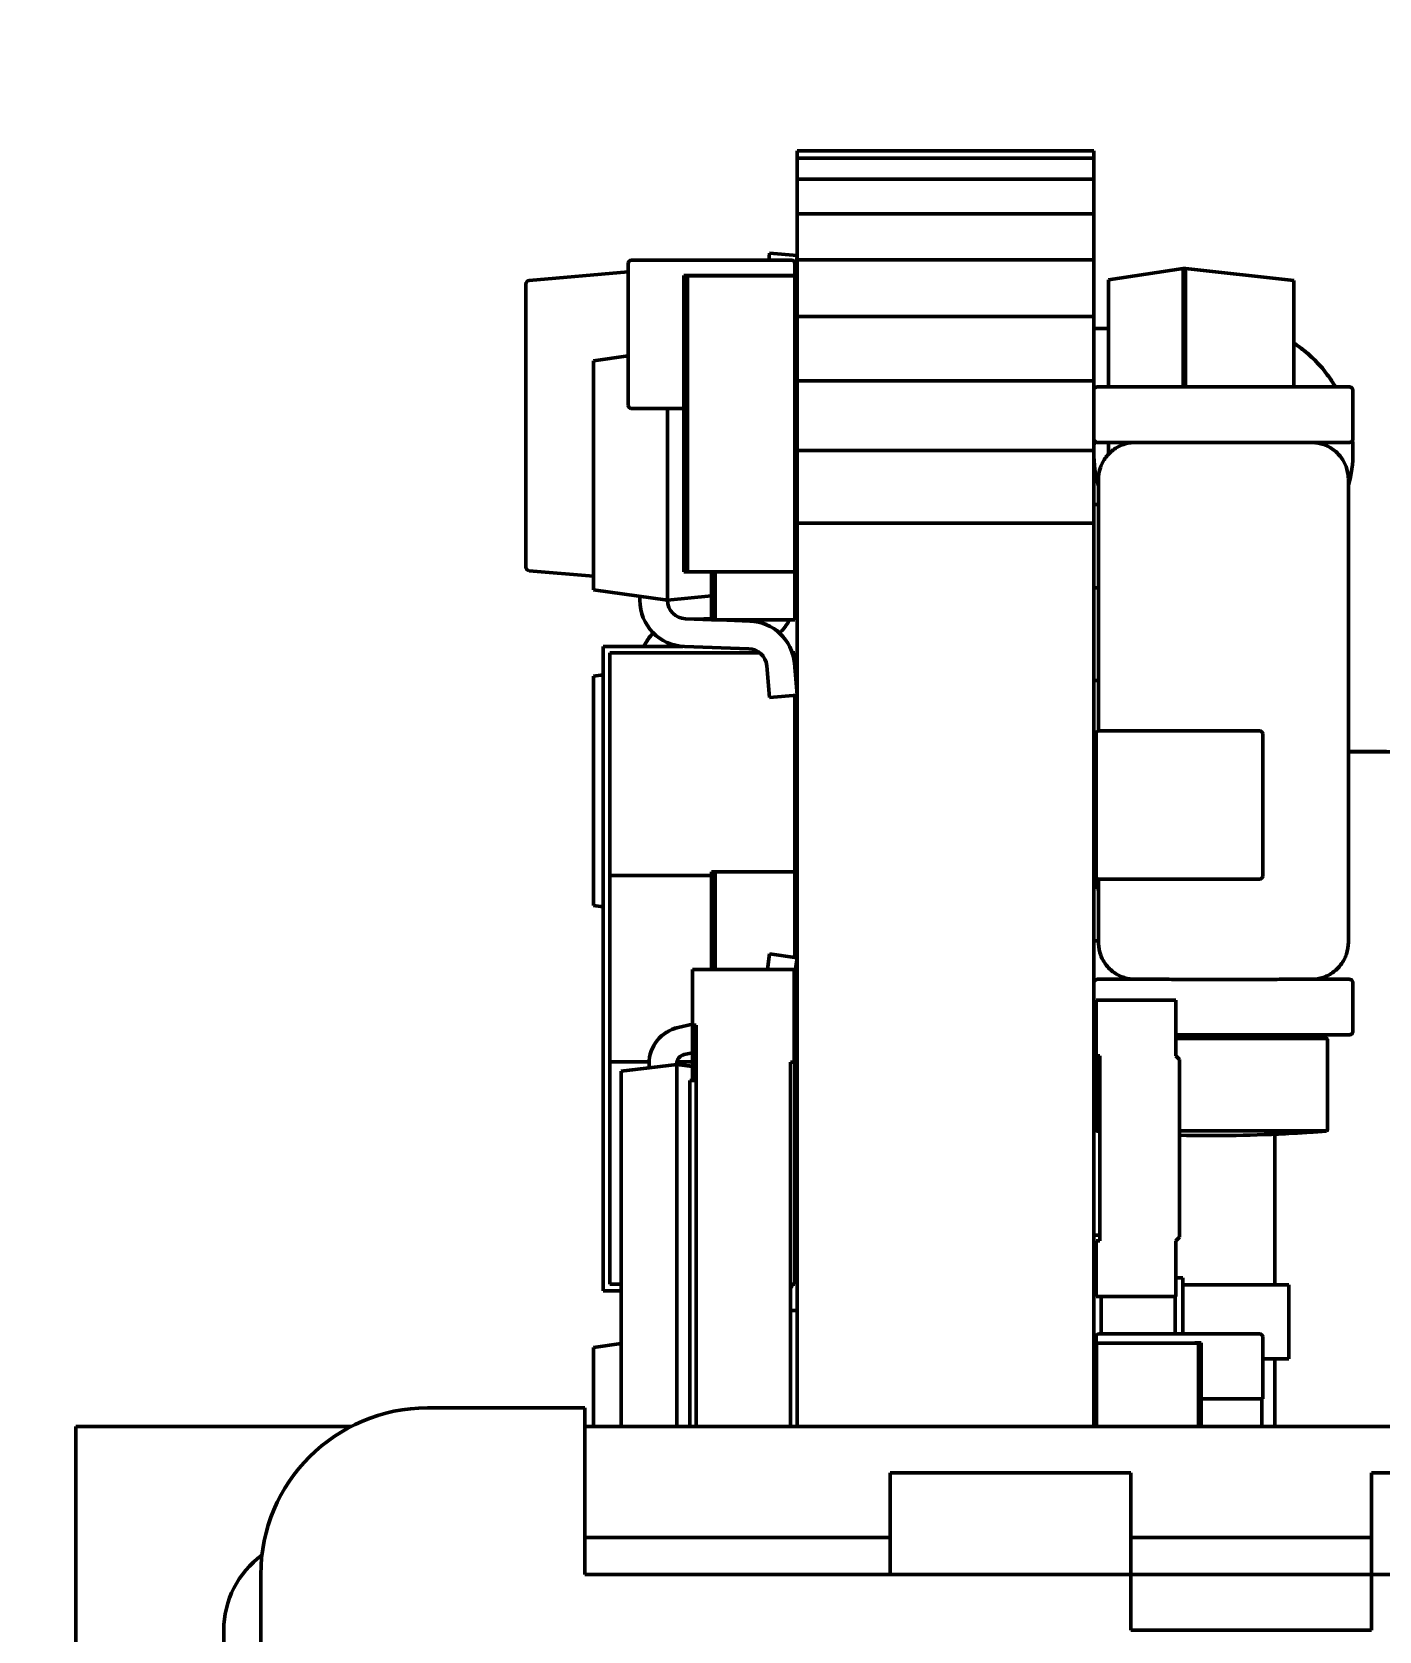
# Model space of a CAD drawing. Header units: millimetres. Extents: x 3137 to 5094, y 789 to 1822.
# Drawn here: x 3526.01 to 3533.28, y 1599.02 to 1607.65 of the extents above; entities that cross this region are included whole.
import ezdxf

# ---------------------------------------------------------------- set-up
doc = ezdxf.new("R2010")
doc.units = ezdxf.units.MM
doc.header["$LTSCALE"] = 1.8
doc.layers.add('외형선(ISO)', color=7, linetype='Continuous', lineweight=50)
doc.layers.add('치수(ISO)', color=7, linetype='Continuous', lineweight=25)
doc.styles.add('레이블 문자 (JIS)', font='')
doc.styles.get('레이블 문자 (JIS)').set_extended_font_data('Gulim')
doc.dimstyles.new('복사 대상기본값 (JIS)', dxfattribs={"dimscale": 1.5, "dimtxt": 3, "dimasz": 2, "dimexe": 1, "dimexo": 0.5, "dimgap": 0.8, "dimtad": 1, "dimdsep": 46, "dimtxsty": '레이블 문자 (JIS)', "dimblk": 'Filled-1', "dimcen": 0.09, "dimdle": 10, "dimclrd": 256, "dimclre": 256, "dimclrt": 256, "dimazin": 2, "dimtfac": 0.666667, "dimtmove": 0, "dimatfit": 3, "dimldrblk": 'OPEN', "dimfxl": 1, "dimtolj": 1, "dimtzin": 0, "dimlwd": -1, "dimlwe": -1, "dimarcsym": 0})

# ---------------------------------------------------------------- blocks, each defined once
blk = doc.blocks.new('Filled-1')
at = {"color": 0}
for p, q in [((0, 0), (-1, 0.1)), ((-1, 0.1), (-1, -0.1)), ((-1, 0), (0, 0)), ((-1, -0.1), (0, 0))]:
    blk.add_line(p, q, dxfattribs=at)
at = {"color": 0, "flags": 128}
blk.add_lwpolyline([(-1, -0.1), (0, 0), (-1, 0.1), (-1, -0.1)], dxfattribs=at)
at = {"color": 0}
blk.add_solid([(-1, -0.1), (0, 0), (-1, 0.1), (-1, -0.1)], dxfattribs=at)
blk = doc.blocks.new('*D735')
at = {"layer": 'Defpoints', "color": 0}
for p in [(3615.7416, 1638.9423), (3296.7416, 1610.8106), (3615.7416, 1602.8106)]:
    blk.add_point(p, dxfattribs=at)
at = {"layer": '치수(ISO)'}
for p, q in [((3296.7416, 1611.5606), (3296.7416, 1640.4423)), ((3615.7416, 1603.5606), (3615.7416, 1640.4423)), ((3299.7416, 1638.9423), (3612.7416, 1638.9423))]:
    blk.add_line(p, q, dxfattribs=at)
at = {"layer": '치수(ISO)', "linetype": 'ByBlock', "xscale": 3, "yscale": 3, "zscale": 3, "rotation": 180}
blk.add_blockref('Filled-1', (3296.7416, 1638.9423), dxfattribs=at)
at = {"layer": '치수(ISO)', "linetype": 'ByBlock', "xscale": 3, "yscale": 3, "zscale": 3}
blk.add_blockref('Filled-1', (3615.7416, 1638.9423), dxfattribs=at)
at = {"layer": '치수(ISO)', "insert": (3456.2615, 1649.652), "char_height": 15, "attachment_point": 5, "style": '레이블 문자 (JIS)'}
blk.add_mtext('\\A1;319', dxfattribs=at)
blk = doc.blocks.new('_Open')
at = {"color": 0, "linetype": 'ByBlock', "lineweight": -2}
for p, q in [((-1, 0.1667), (0, 0)), ((-1, -0.1667), (0, 0)), ((0, 0), (-1, 0))]:
    blk.add_line(p, q, dxfattribs=at)

msp = doc.modelspace()

# ---------------------------------------------------------------- linework, layer by layer
at = {"layer": '외형선(ISO)'}
for p, q in [((3531.7416, 1607.0106), (3530.1389, 1607.0106)), ((3530.1389, 1606.9719), (3530.1389, 1607.0106)), ((3531.7416, 1606.9719), (3530.1389, 1606.9719)), ((3530.1389, 1606.8575), (3530.1389, 1606.9719)), ((3531.7416, 1606.9719), (3531.7416, 1607.0106)), ((3531.7416, 1606.8575), (3531.7416, 1606.9719)), ((3531.7416, 1606.8575), (3530.1389, 1606.8575)), ((3530.1389, 1606.6717), (3530.1389, 1606.8575)), ((3531.7416, 1606.6717), (3531.7416, 1606.8575)), ((3531.7416, 1606.6717), (3530.1389, 1606.6717)), ((3530.1389, 1606.4217), (3530.1389, 1606.6717)), ((3531.7416, 1606.4217), (3531.7416, 1606.6717)), ((3529.2427, 1606.4202), (3530.1107, 1606.4202)), ((3529.2427, 1606.4201), (3529.2427, 1606.4202)), ((3530.1107, 1606.4201), (3529.2427, 1606.4201)), ((3529.2427, 1606.42), (3530.1107, 1606.42)), ((3529.2427, 1606.4199), (3529.2427, 1606.42)), ((3529.9862, 1606.4202), (3529.9895, 1606.4584)), ((3529.9895, 1606.4587), (3530.1389, 1606.4456)), ((3529.9895, 1606.4587), (3529.9895, 1606.4586)), ((3529.9895, 1606.4586), (3530.1389, 1606.4455)), ((3529.9895, 1606.4586), (3529.9895, 1606.4585)), ((3529.9895, 1606.4586), (3530.1389, 1606.4455)), ((3529.9895, 1606.4586), (3529.9895, 1606.4586)), ((3529.9895, 1606.4585), (3530.1389, 1606.4454)), ((3529.9895, 1606.4584), (3529.9895, 1606.4585)), ((3529.9895, 1606.4584), (3530.1389, 1606.4453)), ((3529.9895, 1606.4584), (3530.1389, 1606.4454)), ((3529.9895, 1606.4584), (3529.9895, 1606.4584)), ((3530.1107, 1606.4202), (3530.1107, 1606.4201)), ((3530.1107, 1606.42), (3530.1107, 1606.4199)), ((3530.1389, 1606.4453), (3530.1267, 1606.3059)), ((3530.1389, 1606.4455), (3530.1389, 1606.4455)), ((3530.1389, 1606.4454), (3530.1389, 1606.4454)), ((3531.7416, 1606.4217), (3530.1389, 1606.4217)), ((3530.1389, 1606.1172), (3530.1389, 1606.4217)), ((3531.7416, 1606.1172), (3531.7416, 1606.4217)), ((3529.2267, 1606.3581), (3528.692, 1606.3113)), ((3529.2267, 1606.4041), (3529.2267, 1606.404)), ((3529.2267, 1605.6359), (3529.2267, 1606.4039)), ((3529.5267, 1606.337), (3529.5463, 1606.337)), ((3529.5267, 1606.3366), (3529.5267, 1606.337)), ((3529.5463, 1606.3366), (3529.5267, 1606.3366)), ((3529.5267, 1606.3366), (3529.5267, 1604.7366)), ((3530.1267, 1606.3371), (3529.5463, 1606.3371)), ((3529.5463, 1606.3371), (3529.5463, 1606.337)), ((3529.5463, 1606.3365), (3529.5463, 1606.3366)), ((3530.1267, 1606.3365), (3529.5463, 1606.3365)), ((3529.5463, 1604.7365), (3529.5463, 1606.3365)), ((3530.1267, 1606.337), (3530.1071, 1606.337)), ((3530.1071, 1606.337), (3530.1071, 1606.3366)), ((3530.1267, 1606.3366), (3530.1071, 1606.3366)), ((3530.1267, 1606.404), (3530.1267, 1606.4041)), ((3530.1267, 1606.4039), (3530.1267, 1605.6359)), ((3530.1267, 1606.337), (3530.1267, 1606.3371)), ((3530.1267, 1606.337), (3530.1267, 1606.3366)), ((3530.1267, 1606.3365), (3530.1267, 1606.3366)), ((3530.1267, 1604.7365), (3530.1267, 1606.3365)), ((3531.8216, 1606.3137), (3532.2245, 1606.3758)), ((3532.2245, 1606.3755), (3531.8216, 1606.3135)), ((3532.2376, 1606.3758), (3532.2245, 1606.3758)), ((3532.2245, 1606.3755), (3532.2245, 1606.3758)), ((3532.2245, 1605.736), (3532.2245, 1606.3755)), ((3532.2245, 1606.3755), (3532.2376, 1606.3755)), ((3532.2376, 1606.3755), (3532.2376, 1606.3758)), ((3532.2376, 1606.3758), (3532.8216, 1606.3114)), ((3532.2376, 1605.736), (3532.2376, 1606.3755)), ((3532.8216, 1606.3112), (3532.2376, 1606.3755)), ((3528.6737, 1606.2909), (3528.6737, 1606.2913)), ((3528.6737, 1606.2908), (3528.6737, 1606.2909)), ((3528.6737, 1604.7631), (3528.6737, 1606.2908)), ((3531.8216, 1606.3135), (3531.8216, 1606.3137)), ((3531.8216, 1605.736), (3531.8216, 1606.3135)), ((3532.8216, 1606.3114), (3532.8216, 1606.3112)), ((3532.8216, 1606.3112), (3532.8216, 1605.736)), ((3531.7416, 1606.1172), (3530.1389, 1606.1172)), ((3530.1389, 1605.7697), (3530.1389, 1606.1172)), ((3531.7416, 1605.7697), (3531.7416, 1606.1172)), ((3531.8216, 1606.0509), (3531.7416, 1606.0509)), ((3529.0389, 1605.8775), (3529.2267, 1605.9039)), ((3529.2267, 1605.9035), (3529.0389, 1605.8771)), ((3529.0389, 1605.8771), (3529.0389, 1605.8775)), ((3529.0389, 1604.6395), (3529.0389, 1605.8771)), ((3531.7416, 1605.7697), (3530.1389, 1605.7697)), ((3530.1389, 1605.3926), (3530.1389, 1605.7697)), ((3531.7416, 1605.3926), (3531.7416, 1605.7697)), ((3533.1416, 1605.7159), (3533.1416, 1605.4559)), ((3529.5267, 1605.6199), (3529.2427, 1605.6199)), ((3529.4389, 1605.6199), (3529.4389, 1604.5833)), ((3531.7416, 1605.3926), (3530.1389, 1605.3926)), ((3530.1389, 1605.0006), (3530.1389, 1605.3926)), ((3531.7416, 1605.0006), (3531.7416, 1605.3926)), ((3531.8216, 1605.3737), (3531.8216, 1605.4359)), ((3533.1416, 1605.3847), (3533.1416, 1605.3846)), ((3533.1416, 1605.384), (3533.1416, 1605.3841)), ((3531.7666, 1605.2359), (3531.7666, 1605.0359)), ((3533.1166, 1605.2359), (3533.1166, 1605.0359)), ((3531.7416, 1605.1004), (3531.7666, 1605.1004)), ((3531.7661, 1605.0359), (3531.7661, 1604.5359)), ((3533.1171, 1605.0359), (3533.1171, 1604.5359)), ((3531.7416, 1605.0006), (3530.1389, 1605.0006)), ((3530.1389, 1600.1206), (3530.1389, 1605.0006)), ((3531.7416, 1600.1206), (3531.7416, 1605.0006)), ((3529.0389, 1604.7128), (3528.692, 1604.7432)), ((3529.5463, 1604.7366), (3529.5267, 1604.7366)), ((3530.1267, 1604.7365), (3529.5463, 1604.7365)), ((3529.6767, 1604.4771), (3529.6767, 1604.7365)), ((3529.6963, 1604.4771), (3529.6963, 1604.7365)), ((3530.1267, 1604.7427), (3530.1389, 1604.7416)), ((3530.1267, 1604.7426), (3530.1389, 1604.7415)), ((3530.1267, 1604.7426), (3530.1389, 1604.7415)), ((3530.1267, 1604.7425), (3530.1389, 1604.7414)), ((3530.1267, 1604.7424), (3530.1389, 1604.7413)), ((3530.1267, 1604.7424), (3530.1389, 1604.7414)), ((3530.1389, 1604.7413), (3530.1267, 1604.601)), ((3530.1267, 1604.4771), (3530.1267, 1604.7365)), ((3530.1389, 1604.7415), (3530.1389, 1604.7415)), ((3530.1389, 1604.7414), (3530.1389, 1604.7414)), ((3529.4389, 1604.5833), (3529.0389, 1604.6395)), ((3529.2889, 1604.5834), (3529.2889, 1604.6044)), ((3529.4389, 1604.5833), (3529.6767, 1604.6083)), ((3531.7416, 1604.6504), (3531.7661, 1604.6504)), ((3531.7666, 1603.8775), (3531.7666, 1604.5359)), ((3533.1166, 1602.7359), (3533.1166, 1604.5359)), ((3529.5354, 1604.4837), (3529.6767, 1604.4788)), ((3529.5354, 1604.4837), (3529.6767, 1604.4788)), ((3529.5354, 1604.4836), (3529.6767, 1604.4786)), ((3529.5354, 1604.4836), (3529.6767, 1604.4787)), ((3529.5354, 1604.4835), (3529.6767, 1604.4786)), ((3529.5354, 1604.4834), (3529.6767, 1604.4785)), ((3529.5933, 1604.4817), (3529.6767, 1604.4846)), ((3529.5941, 1604.4817), (3529.6767, 1604.4846)), ((3529.595, 1604.4817), (3529.6767, 1604.4845)), ((3529.5958, 1604.4816), (3529.6767, 1604.4845)), ((3529.5968, 1604.4816), (3529.6767, 1604.4844)), ((3529.5976, 1604.4816), (3529.6767, 1604.4843)), ((3529.6767, 1604.4771), (3529.6963, 1604.4771)), ((3530.1267, 1604.4771), (3529.6963, 1604.4771)), ((3529.718, 1604.4771), (3529.8836, 1604.4713)), ((3529.7196, 1604.4771), (3529.8836, 1604.4713)), ((3529.7215, 1604.4771), (3529.8836, 1604.4714)), ((3529.7231, 1604.4771), (3529.8836, 1604.4715)), ((3529.725, 1604.4771), (3529.8836, 1604.4715)), ((3529.7266, 1604.4771), (3529.8836, 1604.4716)), ((3529.0917, 1604.334), (3529.0917, 1604.3346)), ((3529.5211, 1604.334), (3529.0917, 1604.334)), ((3529.0917, 1604.334), (3529.0917, 1600.854)), ((3529.0918, 1604.3346), (3529.514, 1604.3346)), ((3529.0918, 1604.3346), (3529.0918, 1604.3346)), ((3529.1267, 1604.299), (3529.1267, 1604.2989)), ((3529.938, 1604.299), (3529.1267, 1604.299)), ((3529.1267, 1604.2989), (3529.1267, 1603.0967)), ((3529.9381, 1604.2989), (3529.1267, 1604.2989)), ((3529.8784, 1604.3214), (3529.5302, 1604.3335)), ((3530.1267, 1604.2998), (3530.1124, 1604.2998)), ((3530.1124, 1604.2996), (3530.1267, 1604.2996)), ((3530.1126, 1604.299), (3530.1267, 1604.299)), ((3530.1267, 1604.2989), (3530.1127, 1604.2989)), ((3530.1267, 1604.2998), (3530.1267, 1604.2996)), ((3530.1267, 1604.2996), (3530.1267, 1604.299)), ((3530.1267, 1604.299), (3530.1267, 1604.2989)), ((3530.1267, 1604.2989), (3530.1267, 1604.2111)), ((3529.0389, 1604.1735), (3529.0917, 1604.1809)), ((3529.0917, 1604.1805), (3529.0389, 1604.1731)), ((3529.0389, 1604.1731), (3529.0389, 1604.1735)), ((3529.0389, 1602.9355), (3529.0389, 1604.1731)), ((3529.9895, 1604.0584), (3529.9745, 1604.2301)), ((3530.1239, 1604.2435), (3530.1239, 1604.2435)), ((3530.1239, 1604.2435), (3530.1239, 1604.2434)), ((3530.1239, 1604.2434), (3530.1239, 1604.2433)), ((3530.1239, 1604.2433), (3530.1239, 1604.2432)), ((3530.1239, 1604.2433), (3530.1239, 1604.2433)), ((3530.1239, 1604.2432), (3530.1389, 1604.0714)), ((3531.7416, 1604.1509), (3531.7666, 1604.1509)), ((3530.1389, 1604.0714), (3529.9895, 1604.0584)), ((3530.1267, 1604.0704), (3530.1267, 1603.0967)), ((3530.1389, 1604.0717), (3530.1389, 1604.0717)), ((3530.1389, 1604.0716), (3530.1389, 1604.0716)), ((3531.7538, 1603.8618), (3531.7538, 1603.8616)), ((3531.7538, 1603.0936), (3531.7538, 1603.8616)), ((3531.7698, 1603.8778), (3531.7698, 1603.8779)), ((3532.6378, 1603.8779), (3531.7698, 1603.8779)), ((3532.6378, 1603.8778), (3531.7698, 1603.8778)), ((3531.7698, 1603.8776), (3532.6378, 1603.8776)), ((3531.7698, 1603.8776), (3531.7698, 1603.8776)), ((3532.6378, 1603.8778), (3532.6378, 1603.8779)), ((3532.6378, 1603.8776), (3532.6378, 1603.8776)), ((3532.6538, 1603.8616), (3532.6538, 1603.8618)), ((3532.6538, 1603.8616), (3532.6538, 1603.0936)), ((3533.1166, 1603.7661), (3533.323, 1603.7661)), ((3533.5203, 1603.7654), (3533.1166, 1603.7654)), ((3529.1267, 1602.091), (3529.1267, 1603.0967)), ((3529.6767, 1603.0967), (3529.1267, 1603.0967)), ((3529.6963, 1603.1172), (3529.6767, 1603.1172)), ((3529.6767, 1603.117), (3529.6767, 1603.1172)), ((3529.6767, 1603.117), (3529.6963, 1603.117)), ((3529.6767, 1602.5892), (3529.6767, 1603.117)), ((3530.1267, 1603.1173), (3529.6963, 1603.1173)), ((3529.6963, 1603.1173), (3529.6963, 1603.1172)), ((3529.6963, 1603.117), (3529.6963, 1603.117)), ((3530.1267, 1603.117), (3529.6963, 1603.117)), ((3529.6963, 1602.5892), (3529.6963, 1603.117)), ((3530.1071, 1603.117), (3530.1071, 1603.1172)), ((3530.1267, 1603.1172), (3530.1071, 1603.1172)), ((3530.1267, 1603.117), (3530.1071, 1603.117)), ((3530.1267, 1603.1172), (3530.1267, 1603.1173)), ((3530.1267, 1603.117), (3530.1267, 1603.1172)), ((3530.1267, 1603.117), (3530.1267, 1603.117)), ((3530.1267, 1602.6545), (3530.1267, 1603.117)), ((3530.1267, 1603.0967), (3530.1267, 1602.6545)), ((3530.1267, 1603.0967), (3530.1267, 1603.0967)), ((3531.7569, 1603.0252), (3531.7569, 1603.0841)), ((3531.7666, 1602.7359), (3531.7666, 1603.0779)), ((3531.7698, 1603.0776), (3532.6378, 1603.0776)), ((3531.7569, 1603.0252), (3531.7666, 1603.0252)), ((3529.0917, 1602.9281), (3529.0389, 1602.9355)), ((3531.7416, 1602.7439), (3531.7666, 1602.7439)), ((3529.9786, 1602.5892), (3529.9904, 1602.6732)), ((3529.9904, 1602.6737), (3530.1389, 1602.6528)), ((3529.9904, 1602.6736), (3529.9904, 1602.6737)), ((3529.9904, 1602.6736), (3530.1389, 1602.6527)), ((3529.9904, 1602.6735), (3529.9904, 1602.6736)), ((3529.9904, 1602.6735), (3530.1389, 1602.6527)), ((3529.9904, 1602.6735), (3529.9904, 1602.6735)), ((3529.9904, 1602.6735), (3530.1389, 1602.6526)), ((3529.9904, 1602.6734), (3529.9904, 1602.6735)), ((3529.9904, 1602.6734), (3530.1389, 1602.6525)), ((3529.9904, 1602.6734), (3529.9904, 1602.6734)), ((3529.9904, 1602.6734), (3530.1389, 1602.6525)), ((3529.9904, 1602.6733), (3529.9904, 1602.6734)), ((3529.9904, 1602.6733), (3530.1389, 1602.6524)), ((3529.9904, 1602.6732), (3529.9904, 1602.6733)), ((3529.9904, 1602.6732), (3530.1389, 1602.6524)), ((3530.1236, 1602.5433), (3530.1389, 1602.6523)), ((3530.1389, 1602.6527), (3530.1389, 1602.6527)), ((3530.1389, 1602.6525), (3530.1389, 1602.6526)), ((3530.1389, 1602.6524), (3530.1389, 1602.6525)), ((3529.5736, 1602.5892), (3530.1236, 1602.5892)), ((3529.5736, 1602.5887), (3529.5736, 1602.5892)), ((3530.1236, 1602.5887), (3529.5736, 1602.5887)), ((3529.5736, 1602.5887), (3529.5736, 1602.2887)), ((3530.1236, 1602.5892), (3530.1236, 1602.5887)), ((3530.1236, 1602.5887), (3530.1236, 1602.0887)), ((3530.1267, 1602.5656), (3530.1267, 1602.091)), ((3530.1267, 1602.317), (3530.1267, 1602.565)), ((3531.9203, 1602.536), (3531.9203, 1602.5413)), ((3530.1267, 1602.5068), (3530.1389, 1602.3674)), ((3533.1416, 1602.2559), (3533.1416, 1602.5159)), ((3530.1389, 1602.3674), (3530.1267, 1602.3664)), ((3530.134, 1602.424), (3530.1389, 1602.424)), ((3530.1389, 1602.4239), (3530.134, 1602.4239)), ((3530.134, 1602.4238), (3530.1389, 1602.4238)), ((3530.1389, 1602.4237), (3530.134, 1602.4237)), ((3530.1389, 1602.3677), (3530.1389, 1602.3677)), ((3530.1389, 1602.3676), (3530.1389, 1602.3676)), ((3531.7539, 1602.4231), (3531.7539, 1602.423)), ((3531.7539, 1602.4231), (3532.1842, 1602.4231)), ((3531.7539, 1602.423), (3531.7539, 1602.123)), ((3531.7539, 1602.423), (3532.1842, 1602.423)), ((3532.1842, 1602.4231), (3532.1842, 1602.423)), ((3532.1842, 1602.423), (3532.1842, 1602.123)), ((3529.4955, 1602.2759), (3529.5736, 1602.2932)), ((3529.4955, 1602.2758), (3529.5736, 1602.2932)), ((3529.4955, 1602.2758), (3529.5736, 1602.2931)), ((3529.4955, 1602.2757), (3529.5736, 1602.2931)), ((3529.4955, 1602.2756), (3529.5736, 1602.293)), ((3529.4955, 1602.2755), (3529.5736, 1602.2929)), ((3529.4955, 1602.2756), (3529.5736, 1602.2929)), ((3529.4955, 1602.2755), (3529.5736, 1602.2928)), ((3529.5936, 1602.2887), (3529.5736, 1602.2887)), ((3529.5736, 1602.2887), (3529.5736, 1601.9888)), ((3529.5936, 1601.9887), (3529.5936, 1602.2887)), ((3530.1267, 1602.317), (3530.1236, 1602.317)), ((3531.7538, 1602.212), (3531.7538, 1602.2118)), ((3531.7538, 1602.2118), (3531.7538, 1601.7218)), ((3532.1842, 1602.217), (3532.9988, 1602.217)), ((3532.9988, 1602.2168), (3532.1842, 1602.2168)), ((3532.7203, 1602.217), (3532.7203, 1602.2358)), ((3532.9988, 1602.217), (3532.9988, 1602.2168)), ((3533.0038, 1602.2118), (3533.0038, 1602.212)), ((3533.0038, 1601.7218), (3533.0038, 1602.2118)), ((3529.5281, 1602.129), (3529.5736, 1602.1392)), ((3531.7539, 1602.123), (3531.7735, 1602.123)), ((3531.7735, 1602.123), (3531.7735, 1601.123)), ((3532.2039, 1602.1035), (3532.1842, 1602.1231)), ((3532.2039, 1602.1034), (3532.1842, 1602.123)), ((3532.2039, 1602.1035), (3532.2039, 1602.1034)), ((3532.2039, 1602.1034), (3532.2039, 1601.1426)), ((3529.1267, 1602.091), (3529.3392, 1602.091)), ((3529.1267, 1602.091), (3529.1267, 1600.8889)), ((3529.1889, 1602.0391), (3529.4889, 1602.0759)), ((3529.1889, 1602.0397), (3529.3389, 1602.0581)), ((3529.1889, 1602.0391), (3529.1889, 1602.0397)), ((3529.1889, 1600.1206), (3529.1889, 1602.0391)), ((3529.3389, 1602.0806), (3529.3389, 1602.0806)), ((3529.3389, 1602.0805), (3529.3389, 1602.0806)), ((3529.3389, 1602.0805), (3529.3389, 1602.0805)), ((3529.3389, 1602.0804), (3529.3389, 1602.0805)), ((3529.3389, 1602.0803), (3529.3389, 1602.0804)), ((3529.3389, 1602.0802), (3529.3389, 1602.0803)), ((3529.3389, 1602.0803), (3529.3389, 1602.0803)), ((3529.3389, 1602.0576), (3529.3389, 1602.0802)), ((3529.3389, 1602.0576), (3529.4889, 1602.076)), ((3529.4889, 1602.076), (3529.4889, 1602.0802)), ((3529.5736, 1602.0662), (3529.4889, 1602.0766)), ((3529.4889, 1602.0759), (3529.4889, 1602.076)), ((3529.5736, 1602.0655), (3529.4889, 1602.0759)), ((3529.4889, 1602.0759), (3529.4889, 1600.1206)), ((3529.4901, 1602.091), (3529.5736, 1602.091)), ((3530.1036, 1602.0887), (3530.1036, 1600.1206)), ((3530.1236, 1602.0887), (3530.1036, 1602.0887)), ((3530.1236, 1602.091), (3530.1267, 1602.091)), ((3530.1267, 1602.091), (3530.1267, 1600.8889)), ((3530.1389, 1602.0173), (3530.1267, 1602.0173)), ((3531.7538, 1602.0173), (3531.7416, 1602.0173)), ((3529.5586, 1601.9892), (3529.5736, 1601.9892)), ((3529.5586, 1601.9887), (3529.5586, 1601.9892)), ((3529.5936, 1601.9887), (3529.5586, 1601.9887)), ((3529.5586, 1601.9887), (3529.5586, 1600.1206)), ((3529.5736, 1601.9888), (3529.5936, 1601.9888)), ((3529.5936, 1600.1206), (3529.5936, 1601.9887)), ((3531.7588, 1601.7168), (3531.7735, 1601.7168)), ((3532.2039, 1601.7168), (3532.9988, 1601.7168)), ((3532.7203, 1600.8854), (3532.7203, 1601.6994)), ((3530.1389, 1601.154), (3530.1267, 1601.154)), ((3530.1267, 1601.1539), (3530.1389, 1601.1539)), ((3530.1389, 1601.1538), (3530.1267, 1601.1538)), ((3530.1267, 1601.1537), (3530.1389, 1601.1537)), ((3531.7735, 1601.154), (3531.7416, 1601.154)), ((3531.7416, 1601.1539), (3531.7735, 1601.1539)), ((3531.7735, 1601.1538), (3531.7416, 1601.1538)), ((3531.7416, 1601.1537), (3531.7735, 1601.1537)), ((3530.1267, 1601.1167), (3530.1389, 1601.1156)), ((3530.1267, 1601.1166), (3530.1389, 1601.1155)), ((3530.1267, 1601.1165), (3530.1389, 1601.1154)), ((3530.1267, 1601.1165), (3530.1389, 1601.1155)), ((3530.1267, 1601.1164), (3530.1389, 1601.1153)), ((3530.1267, 1601.1164), (3530.1389, 1601.1154)), ((3530.1389, 1601.1153), (3530.1267, 1600.9759)), ((3530.1389, 1601.1155), (3530.1389, 1601.1155)), ((3530.1389, 1601.1154), (3530.1389, 1601.1154)), ((3531.7539, 1601.1231), (3531.7539, 1601.123)), ((3531.7539, 1601.1231), (3531.7735, 1601.1231)), ((3531.7539, 1601.123), (3531.7539, 1600.823)), ((3531.7539, 1601.123), (3531.7735, 1601.123)), ((3532.1842, 1601.123), (3532.2039, 1601.1426)), ((3532.1842, 1600.823), (3532.1842, 1601.123)), ((3531.7539, 1600.9232), (3531.7416, 1600.9232)), ((3531.7539, 1600.923), (3531.7416, 1600.923)), ((3532.2216, 1600.9232), (3532.1842, 1600.9232)), ((3532.2216, 1600.923), (3532.1842, 1600.923)), ((3532.2216, 1600.9232), (3532.2216, 1600.923)), ((3532.2216, 1600.6204), (3532.2216, 1600.923)), ((3529.0917, 1600.854), (3529.1889, 1600.854)), ((3529.1889, 1600.8889), (3529.1267, 1600.8889)), ((3530.1267, 1600.8889), (3530.1036, 1600.8889)), ((3531.7539, 1600.823), (3532.1842, 1600.823)), ((3531.7816, 1600.6204), (3531.7816, 1600.823)), ((3532.1816, 1600.823), (3532.1816, 1600.6204)), ((3532.5979, 1600.8853), (3532.2216, 1600.8853)), ((3532.5466, 1600.8853), (3532.2216, 1600.8853)), ((3532.6453, 1600.8853), (3532.6453, 1600.8854)), ((3532.7953, 1600.8853), (3532.7953, 1600.8854)), ((3532.7953, 1600.8853), (3532.7953, 1600.4853)), ((3530.1389, 1600.7473), (3530.1036, 1600.7473)), ((3529.0389, 1600.5475), (3529.1889, 1600.5686)), ((3529.1889, 1600.5682), (3529.0389, 1600.5471)), ((3529.0389, 1600.5471), (3529.0389, 1600.5475)), ((3529.0389, 1600.1206), (3529.0389, 1600.5471)), ((3531.7416, 1600.573), (3531.7538, 1600.573)), ((3531.7538, 1600.6042), (3531.7538, 1600.6044)), ((3531.7538, 1600.2702), (3531.7538, 1600.6042)), ((3532.2869, 1600.5714), (3531.7569, 1600.5714)), ((3531.7569, 1600.5713), (3531.7569, 1600.5714)), ((3531.7569, 1600.5713), (3531.7769, 1600.5713)), ((3531.7569, 1600.5705), (3531.7569, 1600.5713)), ((3531.7569, 1600.5705), (3531.7769, 1600.5705)), ((3531.7569, 1600.5704), (3531.7569, 1600.5705)), ((3531.7569, 1600.5704), (3532.3069, 1600.5704)), ((3531.7569, 1600.1206), (3531.7569, 1600.5704)), ((3531.7698, 1600.6204), (3532.6378, 1600.6204)), ((3531.7769, 1600.5705), (3531.7769, 1600.5713)), ((3532.2869, 1600.5723), (3532.2869, 1600.5716)), ((3532.3219, 1600.5723), (3532.2869, 1600.5723)), ((3532.2869, 1600.5706), (3532.2869, 1600.5716)), ((3532.2869, 1600.5716), (3532.3219, 1600.5716)), ((3532.2869, 1600.5706), (3532.2869, 1600.5705)), ((3532.2869, 1600.5705), (3532.3069, 1600.5705)), ((3532.3069, 1600.5704), (3532.3069, 1600.5705)), ((3532.3069, 1600.5704), (3532.3069, 1600.1206)), ((3532.3219, 1600.5716), (3532.3219, 1600.5723)), ((3532.3219, 1600.5716), (3532.3219, 1600.1206)), ((3532.6538, 1600.6044), (3532.6538, 1600.6042)), ((3532.6538, 1600.2702), (3532.6538, 1600.6042)), ((3532.7203, 1600.1206), (3532.7203, 1600.4853)), ((3528.9916, 1600.2206), (3528.1416, 1600.2206)), ((3528.9916, 1600.2206), (3528.9916, 1599.3206)), ((3532.6378, 1600.2702), (3532.3219, 1600.2702)), ((3532.6498, 1600.1206), (3532.6498, 1600.2702)), ((3526.2416, 1600.1206), (3527.7293, 1600.1206)), ((3526.2416, 1596.8456), (3526.2416, 1600.1206)), ((3528.9916, 1600.1206), (3529.7916, 1600.1206)), ((3529.7916, 1600.1206), (3535.5916, 1600.1206)), ((3530.6416, 1599.8706), (3531.9416, 1599.8706)), ((3530.6416, 1599.3206), (3530.6416, 1599.8706)), ((3531.9416, 1599.8706), (3531.9416, 1599.3206)), ((3533.2416, 1599.3206), (3533.2416, 1599.8706)), ((3533.2416, 1599.8706), (3534.5416, 1599.8706)), ((3529.7916, 1599.5206), (3528.9916, 1599.5206)), ((3529.7916, 1599.5206), (3530.6416, 1599.5206)), ((3531.9416, 1599.5206), (3533.2416, 1599.5206)), ((3527.2416, 1597.1706), (3527.2416, 1599.3206)), ((3528.9916, 1599.3206), (3531.9416, 1599.3206)), ((3531.9416, 1599.3206), (3533.2416, 1599.3206)), ((3531.9416, 1599.3206), (3531.9416, 1599.0206)), ((3533.2416, 1599.3206), (3536.1916, 1599.3206)), ((3533.2416, 1599.0206), (3533.2416, 1599.3206)), ((3527.0416, 1599.0206), (3527.0416, 1598.5206)), ((3531.9416, 1599.0206), (3533.2416, 1599.0206))]:
    msp.add_line(p, q, dxfattribs=at)
for centre, radius, start, end in [((3529.2427, 1606.4041), 0.016, 90, 180), ((3529.2427, 1606.4039), 0.016, 90, 180), ((3530.1107, 1606.4041), 0.016, 0, 90), ((3530.1107, 1606.4039), 0.016, 0, 90), ((3528.6937, 1606.2913), 0.02, 95, 180), ((3529.2427, 1605.6359), 0.016, 180, 270), ((3530.1107, 1605.6359), 0.016, 354.22246, 0), ((3528.6937, 1604.7631), 0.02, 180, 265), ((3529.5389, 1604.5834), 0.25, 180, 268), ((3529.5389, 1604.5834), 0.1, 180.03259, 268), ((3529.5389, 1604.5834), 0.1, 180.06517, 268), ((3529.5389, 1604.5835), 0.1, 180.10318, 268), ((3529.5389, 1604.5836), 0.1, 180.13576, 268), ((3529.5389, 1604.5836), 0.1, 180.17376, 268), ((3529.5389, 1604.5837), 0.1, 180.20634, 268), ((3529.8749, 1604.2217), 0.25, 5, 88), ((3529.8749, 1604.2216), 0.25, 5, 88), ((3529.8749, 1604.2217), 0.25, 5, 88), ((3529.8749, 1604.2216), 0.25, 5, 88), ((3529.8749, 1604.2214), 0.25, 5, 88), ((3529.8749, 1604.2215), 0.25, 5, 88), ((3529.8749, 1604.5913), 0.25, 312.34046, 332.80645), ((3529.5389, 1604.2297), 0.25, 134.97565, 155.177), ((3529.5389, 1604.2295), 0.25, 134.95567, 155.14588), ((3529.5389, 1604.2296), 0.25, 134.96643, 155.16263), ((3529.5389, 1604.2295), 0.25, 134.94645, 155.13151), ((3529.5389, 1604.2294), 0.25, 134.92645, 155.10038), ((3529.5389, 1604.2294), 0.25, 134.93568, 155.11475), ((3529.8749, 1604.2214), 0.1, 5, 88), ((3531.7698, 1603.8618), 0.016, 89.99999, 180), ((3531.7698, 1603.8616), 0.016, 89.99999, 180), ((3532.6378, 1603.8618), 0.016, 360, 89.99999), ((3532.6378, 1603.8616), 0.016, 360, 89.99999), ((3531.7698, 1603.0936), 0.016, 180, 269.99999), ((3532.6378, 1603.0936), 0.016, 269.99999, 360), ((3529.5389, 1602.0806), 0.2, 102.53608, 180), ((3529.5389, 1602.0805), 0.2, 102.53608, 180), ((3529.5389, 1602.0806), 0.2, 102.53608, 180), ((3529.5389, 1602.0805), 0.2, 102.53608, 180), ((3529.5389, 1602.0804), 0.2, 102.53608, 180), ((3529.5389, 1602.0803), 0.2, 102.53608, 180), ((3529.5389, 1602.0803), 0.2, 102.53608, 180), ((3529.5389, 1602.0802), 0.2, 102.53608, 180), ((3531.7588, 1602.212), 0.005, 169.64636, 180), ((3532.9988, 1602.212), 0.005, 360, 89.99999), ((3529.5389, 1602.0802), 0.05, 102.53608, 180), ((3529.8749, 1600.9653), 0.25, 336.20877, 342.1947), ((3531.7698, 1600.6044), 0.016, 89.99999, 180), ((3532.6378, 1600.6044), 0.016, 360, 89.99999), ((3528.1416, 1599.3206), 0.9, 90, 180), ((3527.5416, 1599.0206), 0.5, 126.00294, 180)]:
    msp.add_arc(centre, radius, start, end, dxfattribs=at)
for centre, major_axis, ratio, start_param, end_param in [((3797.2524, 1850.1802), (-265.494, -248.4637), 0.000135, 0.000144, 0.001586), ((3286.5697, 1848.4466), (246.4295, -246.7301), 0.000132, 6.28153, 6.283033), ((3532.4953, 1600.8853), (0.15, 0), 0.00019, 5.061455, 6.283185), ((3532.4953, 1600.8853), (0.3, 0), 0.00019, 5.061455, 6.283185), ((3532.4953, 1600.4853), (0.3, 0), 0.00019, 5.268951, 6.283185), ((3531.7698, 1600.2702), (-0.016, 0), 0.00019, 0, 0.63612), ((3532.6378, 1600.2702), (0.016, 0), 0.00019, 4.712389, 6.283185)]:
    msp.add_ellipse(centre, major_axis=major_axis, ratio=ratio, start_param=start_param, end_param=end_param, dxfattribs=at)
for points in [[(3531.7416, 1606.0509), (3531.743, 1606.0509), (3531.7762, 1606.0509), (3531.8216, 1606.0509)], [(3531.7416, 1605.3847), (3531.7416, 1605.4051), (3531.7425, 1605.4256), (3531.7443, 1605.4459)], [(3531.7443, 1605.4458), (3531.7425, 1605.4253), (3531.7416, 1605.4047), (3531.7416, 1605.3841)], [(3531.7416, 1605.3841), (3531.7416, 1605.3843), (3531.7416, 1605.3845), (3531.7416, 1605.3846)], [(3531.7416, 1605.384), (3531.7416, 1605.3215), (3531.75, 1605.2589), (3531.7666, 1605.1986)], [(3533.1389, 1605.4459), (3533.1407, 1605.4256), (3533.1416, 1605.4051), (3533.1416, 1605.3847)], [(3533.1416, 1605.3841), (3533.1416, 1605.4047), (3533.1407, 1605.4253), (3533.1389, 1605.4458)], [(3533.1416, 1605.3846), (3533.1416, 1605.3845), (3533.1416, 1605.3843), (3533.1416, 1605.3841)], [(3531.7666, 1605.1005), (3531.7516, 1605.1005), (3531.7423, 1605.1005), (3531.7416, 1605.1005)], [(3531.7666, 1604.1509), (3531.7516, 1604.1509), (3531.7423, 1604.1509), (3531.7416, 1604.1509)], [(3531.7538, 1603.7009), (3531.7464, 1603.7009), (3531.7421, 1603.7009), (3531.7416, 1603.7009)]]:
    msp.add_open_spline(points, degree=3, dxfattribs=at)
for points, knots in [([(3532.8216, 1605.9726), (3532.8403, 1605.9605), (3532.8584, 1605.9475), (3532.9344, 1605.8874), (3532.9855, 1605.8316), (3533.0337, 1605.7583), (3533.0405, 1605.7473), (3533.0471, 1605.736)], [3.7154267, 3.7154267, 3.7154267, 3.7154267, 3.8107962, 3.8107962, 4.1307962, 4.1307962, 4.1866611, 4.1866611, 4.1866611, 4.1866611]), ([(3533.0467, 1605.736), (3533.0334, 1605.7588), (3533.0188, 1605.7809), (3532.9585, 1605.862), (3532.9042, 1605.9147), (3532.836, 1605.9625), (3532.8288, 1605.9673), (3532.8216, 1605.972)], [2.097528, 2.097528, 2.097528, 2.097528, 2.2107964, 2.2107964, 2.5307964, 2.5307964, 2.5677586, 2.5677586, 2.5677586, 2.5677586]), ([(3531.7416, 1605.7159), (3531.7416, 1605.7173), (3531.7417, 1605.7186), (3531.7424, 1605.722), (3531.7432, 1605.7241), (3531.7453, 1605.7278), (3531.7467, 1605.7295), (3531.7499, 1605.7323), (3531.7517, 1605.7335), (3531.7546, 1605.7347), (3531.7556, 1605.735), (3531.7571, 1605.7354), (3531.7576, 1605.7355), (3531.7583, 1605.7357), (3531.7586, 1605.7357), (3531.7592, 1605.7358), (3531.7595, 1605.7358), (3531.7599, 1605.7358), (3531.76, 1605.7359), (3531.7603, 1605.7359), (3531.7604, 1605.7359), (3531.7606, 1605.7359), (3531.7607, 1605.7359), (3531.7609, 1605.7359), (3531.761, 1605.7359), (3531.7612, 1605.7359), (3531.7613, 1605.7359), (3531.7615, 1605.7359), (3531.7616, 1605.7359), (3531.7622, 1605.7359), (3531.7628, 1605.7359), (3531.7667, 1605.7359), (3531.7724, 1605.7359), (3531.7981, 1605.736), (3531.8276, 1605.736), (3531.9055, 1605.736), (3531.9545, 1605.736), (3532.0662, 1605.736), (3532.1302, 1605.736), (3532.2651, 1605.736), (3532.3376, 1605.736), (3532.4819, 1605.736), (3532.5555, 1605.736), (3532.6946, 1605.736), (3532.7618, 1605.736), (3532.8816, 1605.736), (3532.9356, 1605.736), (3533.0239, 1605.736), (3533.0593, 1605.736), (3533.096, 1605.736), (3533.1058, 1605.7359), (3533.1154, 1605.7359), (3533.1178, 1605.7359), (3533.1202, 1605.7359), (3533.1207, 1605.7359), (3533.1213, 1605.7359), (3533.1215, 1605.7359), (3533.1217, 1605.7359), (3533.1218, 1605.7359), (3533.122, 1605.7359), (3533.1221, 1605.7359), (3533.1224, 1605.7359), (3533.1225, 1605.7359), (3533.123, 1605.7359), (3533.1231, 1605.7359), (3533.1235, 1605.7358), (3533.1237, 1605.7358), (3533.1242, 1605.7357), (3533.1245, 1605.7357), (3533.1253, 1605.7356), (3533.1258, 1605.7355), (3533.1273, 1605.7351), (3533.1283, 1605.7348), (3533.131, 1605.7336), (3533.1327, 1605.7327), (3533.1358, 1605.7302), (3533.1372, 1605.7286), (3533.1395, 1605.725), (3533.1404, 1605.723), (3533.1414, 1605.7193), (3533.1416, 1605.7176), (3533.1416, 1605.7159)], [0, 0, 0, 0, 0.000402, 0.000402, 0.0010462, 0.0010462, 0.0016832, 0.0016832, 0.0023204, 0.0023204, 0.0026343, 0.0026343, 0.002778, 0.002778, 0.0028715, 0.0028715, 0.0029686, 0.0029686, 0.0030169, 0.0030169, 0.0030911, 0.0030911, 0.003179, 0.003179, 0.0033361, 0.0033361, 0.0037283, 0.0037283, 0.0049035, 0.0049035, 0.00843, 0.00843, 0.0190385, 0.0190385, 0.0411067, 0.0411067, 0.0627656, 0.0627656, 0.0844342, 0.0844342, 0.1061018, 0.1061018, 0.1277693, 0.1277693, 0.1494369, 0.1494369, 0.1711045, 0.1711045, 0.1927724, 0.1927724, 0.2044097, 0.2044097, 0.2102093, 0.2102093, 0.2130428, 0.2130428, 0.2144228, 0.2144228, 0.2151048, 0.2151048, 0.2153607, 0.2153607, 0.2155272, 0.2155272, 0.2156018, 0.2156018, 0.2156777, 0.2156777, 0.2157649, 0.2157649, 0.2159172, 0.2159172, 0.2162365, 0.2162365, 0.2167995, 0.2167995, 0.2174347, 0.2174347, 0.2180719, 0.2180719, 0.2185781, 0.2185781, 0.2185781, 0.2185781]), ([(3533.1416, 1605.4559), (3533.1416, 1605.4546), (3533.1414, 1605.4532), (3533.1407, 1605.4498), (3533.14, 1605.4478), (3533.1378, 1605.4441), (3533.1364, 1605.4424), (3533.1333, 1605.4396), (3533.1314, 1605.4384), (3533.1285, 1605.4371), (3533.1275, 1605.4368), (3533.1261, 1605.4364), (3533.1256, 1605.4363), (3533.1248, 1605.4362), (3533.1245, 1605.4361), (3533.1239, 1605.4361), (3533.1236, 1605.436), (3533.1233, 1605.436), (3533.1231, 1605.436), (3533.1229, 1605.436), (3533.1228, 1605.436), (3533.1225, 1605.4359), (3533.1224, 1605.4359), (3533.1222, 1605.4359), (3533.1222, 1605.4359), (3533.1219, 1605.4359), (3533.1219, 1605.4359), (3533.1216, 1605.4359), (3533.1215, 1605.4359), (3533.121, 1605.4359), (3533.1203, 1605.4359), (3533.1164, 1605.4359), (3533.1108, 1605.4359), (3533.0851, 1605.4359), (3533.0556, 1605.4359), (3532.9777, 1605.4358), (3532.9286, 1605.4358), (3532.8169, 1605.4358), (3532.7529, 1605.4358), (3532.6181, 1605.4358), (3532.5456, 1605.4358), (3532.4013, 1605.4358), (3532.3277, 1605.4358), (3532.1886, 1605.4358), (3532.1214, 1605.4358), (3532.0016, 1605.4358), (3531.9476, 1605.4358), (3531.8593, 1605.4358), (3531.8239, 1605.4359), (3531.7871, 1605.4359), (3531.7774, 1605.4359), (3531.7677, 1605.4359), (3531.7653, 1605.4359), (3531.763, 1605.4359), (3531.7624, 1605.4359), (3531.7618, 1605.4359), (3531.7617, 1605.4359), (3531.7614, 1605.4359), (3531.7614, 1605.4359), (3531.7611, 1605.4359), (3531.761, 1605.4359), (3531.7608, 1605.4359), (3531.7606, 1605.4359), (3531.7602, 1605.436), (3531.76, 1605.436), (3531.7596, 1605.436), (3531.7594, 1605.436), (3531.7589, 1605.4361), (3531.7586, 1605.4361), (3531.7579, 1605.4363), (3531.7574, 1605.4364), (3531.7559, 1605.4367), (3531.7549, 1605.4371), (3531.7521, 1605.4382), (3531.7505, 1605.4392), (3531.7474, 1605.4417), (3531.7459, 1605.4433), (3531.7436, 1605.4468), (3531.7428, 1605.4488), (3531.7418, 1605.4525), (3531.7416, 1605.4542), (3531.7416, 1605.4559)], [0, 0, 0, 0, 0.000402, 0.000402, 0.0010462, 0.0010462, 0.0016832, 0.0016832, 0.0023204, 0.0023204, 0.0026343, 0.0026343, 0.002778, 0.002778, 0.0028715, 0.0028715, 0.0029686, 0.0029686, 0.0030169, 0.0030169, 0.0030911, 0.0030911, 0.003179, 0.003179, 0.0033361, 0.0033361, 0.0037283, 0.0037283, 0.0049035, 0.0049035, 0.00843, 0.00843, 0.0190385, 0.0190385, 0.0411067, 0.0411067, 0.0627656, 0.0627656, 0.0844342, 0.0844342, 0.1061018, 0.1061018, 0.1277693, 0.1277693, 0.1494369, 0.1494369, 0.1711045, 0.1711045, 0.1927724, 0.1927724, 0.2044097, 0.2044097, 0.2102093, 0.2102093, 0.2130428, 0.2130428, 0.2144228, 0.2144228, 0.2151048, 0.2151048, 0.2153607, 0.2153607, 0.2155272, 0.2155272, 0.2156018, 0.2156018, 0.2156777, 0.2156777, 0.2157649, 0.2157649, 0.2159172, 0.2159172, 0.2162365, 0.2162365, 0.2167995, 0.2167995, 0.2174347, 0.2174347, 0.2180719, 0.2180719, 0.2185781, 0.2185781, 0.2185781, 0.2185781]), ([(3531.7666, 1605.2359), (3531.7666, 1605.2575), (3531.7702, 1605.2795), (3531.7839, 1605.3201), (3531.7941, 1605.3393), (3531.8196, 1605.3732), (3531.8353, 1605.3883), (3531.8703, 1605.4125), (3531.8899, 1605.4219), (3531.9204, 1605.4308), (3531.9308, 1605.433), (3531.9464, 1605.435), (3531.9516, 1605.4354), (3531.9576, 1605.4357), (3531.9585, 1605.4358), (3531.9598, 1605.4358), (3531.9602, 1605.4358), (3531.9605, 1605.4358)], [0, 0, 0, 0, 0.00648861, 0.00648861, 0.01285718, 0.01285718, 0.01923005, 0.01923005, 0.02560277, 0.02560277, 0.02875775, 0.02875775, 0.03031884, 0.03031884, 0.03059384, 0.03059384, 0.03071809, 0.03071809, 0.03071809, 0.03071809]), ([(3532.9226, 1605.4358), (3532.9235, 1605.4358), (3532.9244, 1605.4358), (3532.9265, 1605.4357), (3532.9277, 1605.4356), (3532.9322, 1605.4353), (3532.9356, 1605.435), (3532.9489, 1605.4336), (3532.9588, 1605.4317), (3532.9884, 1605.4237), (3533.0076, 1605.4152), (3533.0428, 1605.3925), (3533.059, 1605.3779), (3533.0857, 1605.3448), (3533.0965, 1605.3259), (3533.1113, 1605.2861), (3533.1156, 1605.2647), (3533.1165, 1605.241), (3533.1166, 1605.2385), (3533.1166, 1605.2359)], [0.17915847, 0.17915847, 0.17915847, 0.17915847, 0.17943728, 0.17943728, 0.17980649, 0.17980649, 0.18080975, 0.18080975, 0.18382366, 0.18382366, 0.1899984, 0.1899984, 0.19637608, 0.19637608, 0.20274861, 0.20274861, 0.20912135, 0.20912135, 0.20988194, 0.20988194, 0.20988194, 0.20988194]), ([(3533.1166, 1605.1986), (3533.117, 1605.2001), (3533.1174, 1605.2015), (3533.1336, 1605.262), (3533.1416, 1605.323), (3533.1416, 1605.384)], [7.5859192, 7.5859192, 7.5859192, 7.5859192, 7.592389, 7.592389, 7.8539817, 7.8539817, 7.8539817, 7.8539817]), ([(3533.1166, 1602.7359), (3533.1166, 1602.7143), (3533.113, 1602.6924), (3533.0993, 1602.6518), (3533.0891, 1602.6325), (3533.0635, 1602.5986), (3533.0478, 1602.5835), (3533.0129, 1602.5593), (3532.9932, 1602.55), (3532.9627, 1602.541), (3532.9524, 1602.5389), (3532.9368, 1602.5369), (3532.9316, 1602.5364), (3532.9255, 1602.5361), (3532.9246, 1602.5361), (3532.9229, 1602.536), (3532.9219, 1602.536), (3532.9208, 1602.536), (3532.9204, 1602.536), (3532.9195, 1602.5359), (3532.9191, 1602.5359), (3532.9184, 1602.5359), (3532.9182, 1602.5359), (3532.9176, 1602.5359), (3532.9173, 1602.5359), (3532.9163, 1602.5359), (3532.9157, 1602.5359), (3532.9122, 1602.5359), (3532.9077, 1602.5359), (3532.8876, 1602.5359), (3532.8647, 1602.5359), (3532.806, 1602.5359), (3532.7704, 1602.5359), (3532.6902, 1602.5358), (3532.6446, 1602.5358), (3532.5492, 1602.5358), (3532.4982, 1602.5358), (3532.3973, 1602.5358), (3532.3461, 1602.5358), (3532.2499, 1602.5358), (3532.2037, 1602.5358), (3532.122, 1602.5359), (3532.0855, 1602.5359), (3532.0265, 1602.5359), (3532.0033, 1602.5359), (3531.9807, 1602.5359), (3531.9751, 1602.5359), (3531.9694, 1602.5359), (3531.968, 1602.5359), (3531.9666, 1602.5359), (3531.9662, 1602.5359), (3531.9655, 1602.5359), (3531.9653, 1602.5359), (3531.9648, 1602.5359), (3531.9645, 1602.5359), (3531.9638, 1602.5359), (3531.9635, 1602.5359), (3531.963, 1602.5359), (3531.9626, 1602.536), (3531.9618, 1602.536), (3531.9614, 1602.536), (3531.96, 1602.536), (3531.9589, 1602.5361), (3531.9567, 1602.5362), (3531.9555, 1602.5362), (3531.9509, 1602.5365), (3531.9476, 1602.5368), (3531.9343, 1602.5383), (3531.9244, 1602.5402), (3531.8948, 1602.5481), (3531.8755, 1602.5567), (3531.8404, 1602.5793), (3531.8242, 1602.5939), (3531.7975, 1602.627), (3531.7867, 1602.6459), (3531.7718, 1602.6857), (3531.7675, 1602.7071), (3531.7666, 1602.7308), (3531.7666, 1602.7334), (3531.7666, 1602.7359)], [0, 0, 0, 0, 0.0064886, 0.0064886, 0.0128572, 0.0128572, 0.0192301, 0.0192301, 0.0256028, 0.0256028, 0.0287577, 0.0287577, 0.0303188, 0.0303188, 0.0305938, 0.0305938, 0.0308883, 0.0308883, 0.0310497, 0.0310497, 0.0313757, 0.0313757, 0.0316966, 0.0316966, 0.0325455, 0.0325455, 0.0350887, 0.0350887, 0.0427397, 0.0427397, 0.058879, 0.058879, 0.074028, 0.074028, 0.0891712, 0.0891712, 0.10431, 0.10431, 0.1194477, 0.1194477, 0.1345855, 0.1345855, 0.1497242, 0.1497242, 0.1648664, 0.1648664, 0.1723775, 0.1723775, 0.1762369, 0.1762369, 0.1776832, 0.1776832, 0.1782258, 0.1782258, 0.178634, 0.178634, 0.1787903, 0.1787903, 0.1789516, 0.1789516, 0.179113, 0.179113, 0.1794373, 0.1794373, 0.1798065, 0.1798065, 0.1808098, 0.1808098, 0.1838237, 0.1838237, 0.1899984, 0.1899984, 0.1963761, 0.1963761, 0.2027486, 0.2027486, 0.2091213, 0.2091213, 0.2098819, 0.2098819, 0.2098819, 0.2098819]), ([(3531.7416, 1602.5159), (3531.7416, 1602.5173), (3531.7417, 1602.5186), (3531.7424, 1602.522), (3531.7432, 1602.5241), (3531.7453, 1602.5278), (3531.7467, 1602.5295), (3531.7499, 1602.5323), (3531.7517, 1602.5335), (3531.7546, 1602.5347), (3531.7556, 1602.535), (3531.7571, 1602.5354), (3531.7576, 1602.5355), (3531.7583, 1602.5357), (3531.7586, 1602.5357), (3531.7592, 1602.5358), (3531.7595, 1602.5358), (3531.7599, 1602.5358), (3531.76, 1602.5359), (3531.7603, 1602.5359), (3531.7604, 1602.5359), (3531.7606, 1602.5359), (3531.7607, 1602.5359), (3531.7609, 1602.5359), (3531.761, 1602.5359), (3531.7612, 1602.5359), (3531.7613, 1602.5359), (3531.7615, 1602.5359), (3531.7616, 1602.5359), (3531.7622, 1602.5359), (3531.7628, 1602.5359), (3531.7667, 1602.5359), (3531.7724, 1602.5359), (3531.7981, 1602.536), (3531.8276, 1602.536), (3531.8935, 1602.536), (3531.9251, 1602.536), (3531.9606, 1602.536)], [0, 0, 0, 0, 0.00040204, 0.00040204, 0.00104615, 0.00104615, 0.0016832, 0.0016832, 0.00232042, 0.00232042, 0.00263434, 0.00263434, 0.00277802, 0.00277802, 0.00287148, 0.00287148, 0.00296858, 0.00296858, 0.0030169, 0.0030169, 0.00309112, 0.00309112, 0.00317899, 0.00317899, 0.00333611, 0.00333611, 0.00372829, 0.00372829, 0.00490355, 0.00490355, 0.00842997, 0.00842997, 0.01903854, 0.01903854, 0.04110667, 0.04110667, 0.05605826, 0.05605826, 0.05605826, 0.05605826]), ([(3532.9226, 1602.536), (3532.943, 1602.536), (3532.9622, 1602.536), (3533.0239, 1602.536), (3533.0593, 1602.536), (3533.096, 1602.536), (3533.1058, 1602.5359), (3533.1154, 1602.5359), (3533.1178, 1602.5359), (3533.1202, 1602.5359), (3533.1207, 1602.5359), (3533.1213, 1602.5359), (3533.1215, 1602.5359), (3533.1217, 1602.5359), (3533.1218, 1602.5359), (3533.122, 1602.5359), (3533.1221, 1602.5359), (3533.1224, 1602.5359), (3533.1225, 1602.5359), (3533.123, 1602.5359), (3533.1231, 1602.5359), (3533.1235, 1602.5358), (3533.1237, 1602.5358), (3533.1242, 1602.5357), (3533.1245, 1602.5357), (3533.1253, 1602.5356), (3533.1258, 1602.5355), (3533.1273, 1602.5351), (3533.1283, 1602.5348), (3533.131, 1602.5336), (3533.1327, 1602.5327), (3533.1358, 1602.5302), (3533.1372, 1602.5286), (3533.1395, 1602.525), (3533.1404, 1602.523), (3533.1414, 1602.5193), (3533.1416, 1602.5176), (3533.1416, 1602.5159)], [0.1624808, 0.1624808, 0.1624808, 0.1624808, 0.17110447, 0.17110447, 0.19277238, 0.19277238, 0.20440973, 0.20440973, 0.21020933, 0.21020933, 0.21304277, 0.21304277, 0.21442283, 0.21442283, 0.21510476, 0.21510476, 0.21536074, 0.21536074, 0.21552722, 0.21552722, 0.2156018, 0.2156018, 0.21567773, 0.21567773, 0.21576485, 0.21576485, 0.21591722, 0.21591722, 0.21623645, 0.21623645, 0.21679948, 0.21679948, 0.21743474, 0.21743474, 0.21807194, 0.21807194, 0.21857812, 0.21857812, 0.21857812, 0.21857812]), ([(3531.7539, 1602.2375), (3531.7521, 1602.2382), (3531.7505, 1602.2392), (3531.7474, 1602.2417), (3531.7459, 1602.2433), (3531.7436, 1602.2468), (3531.7428, 1602.2488), (3531.7418, 1602.2525), (3531.7416, 1602.2542), (3531.7416, 1602.2559)], [0.216238295, 0.216238295, 0.216238295, 0.216238295, 0.216799476, 0.216799476, 0.217434745, 0.217434745, 0.218071944, 0.218071944, 0.21857812, 0.21857812, 0.21857812, 0.21857812]), ([(3533.1416, 1602.2559), (3533.1416, 1602.2546), (3533.1414, 1602.2532), (3533.1407, 1602.2498), (3533.14, 1602.2478), (3533.1378, 1602.2441), (3533.1364, 1602.2424), (3533.1333, 1602.2396), (3533.1314, 1602.2384), (3533.1285, 1602.2371), (3533.1275, 1602.2368), (3533.1261, 1602.2364), (3533.1256, 1602.2363), (3533.1248, 1602.2362), (3533.1245, 1602.2361), (3533.1239, 1602.2361), (3533.1236, 1602.236), (3533.1233, 1602.236), (3533.1231, 1602.236), (3533.1229, 1602.236), (3533.1228, 1602.236), (3533.1225, 1602.2359), (3533.1224, 1602.2359), (3533.1222, 1602.2359), (3533.1222, 1602.2359), (3533.1219, 1602.2359), (3533.1219, 1602.2359), (3533.1216, 1602.2359), (3533.1215, 1602.2359), (3533.121, 1602.2359), (3533.1203, 1602.2359), (3533.1164, 1602.2359), (3533.1108, 1602.2359), (3533.0851, 1602.2359), (3533.0556, 1602.2359), (3532.9777, 1602.2358), (3532.9286, 1602.2358), (3532.8169, 1602.2358), (3532.7529, 1602.2358), (3532.6181, 1602.2358), (3532.5456, 1602.2358), (3532.4013, 1602.2358), (3532.3277, 1602.2358), (3532.2331, 1602.2358), (3532.2084, 1602.2358), (3532.1843, 1602.2358)], [0, 0, 0, 0, 0.000402, 0.000402, 0.0010462, 0.0010462, 0.0016832, 0.0016832, 0.0023204, 0.0023204, 0.0026343, 0.0026343, 0.002778, 0.002778, 0.0028715, 0.0028715, 0.0029686, 0.0029686, 0.0030169, 0.0030169, 0.0030911, 0.0030911, 0.003179, 0.003179, 0.0033361, 0.0033361, 0.0037283, 0.0037283, 0.0049035, 0.0049035, 0.00843, 0.00843, 0.0190385, 0.0190385, 0.0411067, 0.0411067, 0.0627656, 0.0627656, 0.0844342, 0.0844342, 0.1061018, 0.1061018, 0.1277693, 0.1277693, 0.1355598, 0.1355598, 0.1355598, 0.1355598]), ([(3531.7588, 1601.7168), (3531.7572, 1601.7168), (3531.7558, 1601.7176), (3531.755, 1601.7185), (3531.7546, 1601.719), (3531.7543, 1601.7195), (3531.7541, 1601.7201), (3531.754, 1601.7204), (3531.7539, 1601.7206), (3531.7538, 1601.7209), (3531.7538, 1601.721), (3531.7538, 1601.7212), (3531.7538, 1601.7213), (3531.7538, 1601.7214), (3531.7538, 1601.7215), (3531.7538, 1601.7215), (3531.7538, 1601.7216), (3531.7538, 1601.7216), (3531.7538, 1601.7216), (3531.7538, 1601.7217), (3531.7538, 1601.7217), (3531.7538, 1601.7218)], [0.000000157, 0.000000157, 0.000000157, 0.000000157, 0.0004739493, 0.0004739493, 0.0004739493, 0.0007108454, 0.0007108454, 0.0007108454, 0.0008292935, 0.0008292935, 0.0008292935, 0.0008885175, 0.0008885175, 0.0008885175, 0.0009181295, 0.0009181295, 0.0009181295, 0.0009329355, 0.0009329355, 0.0009329355, 0.0009477415, 0.0009477415, 0.0009477415, 0.0009477415]), ([(3531.7735, 1601.7153), (3531.7727, 1601.7154), (3531.772, 1601.7155), (3531.7684, 1601.7157), (3531.7665, 1601.7159), (3531.7637, 1601.7161), (3531.7627, 1601.7162), (3531.7599, 1601.7164), (3531.7591, 1601.7165), (3531.7584, 1601.7165)], [0.129906265, 0.129906265, 0.129906265, 0.129906265, 0.130250505, 0.130250505, 0.131851688, 0.131851688, 0.133429662, 0.133429662, 0.13783168, 0.13783168, 0.13783168, 0.13783168]), ([(3532.9992, 1601.7165), (3532.9986, 1601.7165), (3532.9978, 1601.7164), (3532.995, 1601.7162), (3532.9934, 1601.7161), (3532.9883, 1601.7157), (3532.987, 1601.7156), (3532.9839, 1601.7153), (3532.9821, 1601.7152), (3532.9759, 1601.7147), (3532.9708, 1601.7143), (3532.9607, 1601.7136), (3532.9556, 1601.7132), (3532.9392, 1601.712), (3532.9279, 1601.7112), (3532.8828, 1601.7081), (3532.8489, 1601.706), (3532.7134, 1601.6984), (3532.6116, 1601.6947), (3532.4079, 1601.6913), (3532.3058, 1601.6916), (3532.2039, 1601.6939)], [0, 0, 0, 0, 0.00393653, 0.00393653, 0.0069049, 0.0069049, 0.00770407, 0.00770407, 0.00849743, 0.00849743, 0.01010802, 0.01010802, 0.01168771, 0.01168771, 0.01508658, 0.01508658, 0.02526943, 0.02526943, 0.05580782, 0.05580782, 0.08640709, 0.08640709, 0.08640709, 0.08640709]), ([(3533.0038, 1601.7218), (3533.0038, 1601.7217), (3533.0038, 1601.7217), (3533.0038, 1601.7216), (3533.0037, 1601.7195), (3533.0019, 1601.7168), (3532.9988, 1601.7168)], [-0.0000046349, -0.0000046349, -0.0000046349, -0.0000046349, 0.0000103556, 0.0000103556, 0.0000103556, 0.0009547571, 0.0009547571, 0.0009547571, 0.0009547571])]:
    msp.add_open_spline(points, degree=3, knots=knots, dxfattribs=at)

# ---------------------------------------------------------------- dimensions: what is measured, and where the dimension line sits
at = {"layer": '치수(ISO)'}
dim = msp.add_linear_dim(base=(3615.7416, 1638.9423), p1=(3296.7416, 1610.8106), p2=(3615.7416, 1602.8106), angle=180, dimstyle='복사 대상기본값 (JIS)', override={"dimtxt": 10, "dimgap": 2, "dimtxsty": '레이블 문자 (JIS)', "dimtofl": 0, "dimatfit": 1, "dimldrblk": 'Open'}, dxfattribs=at)
dim.commit()
dim.dimension.update_dxf_attribs({"geometry": '*D735', "text_midpoint": (3456.2615, 1638.9423), "dimtype": 160})

doc.saveas('drawing.dxf')
